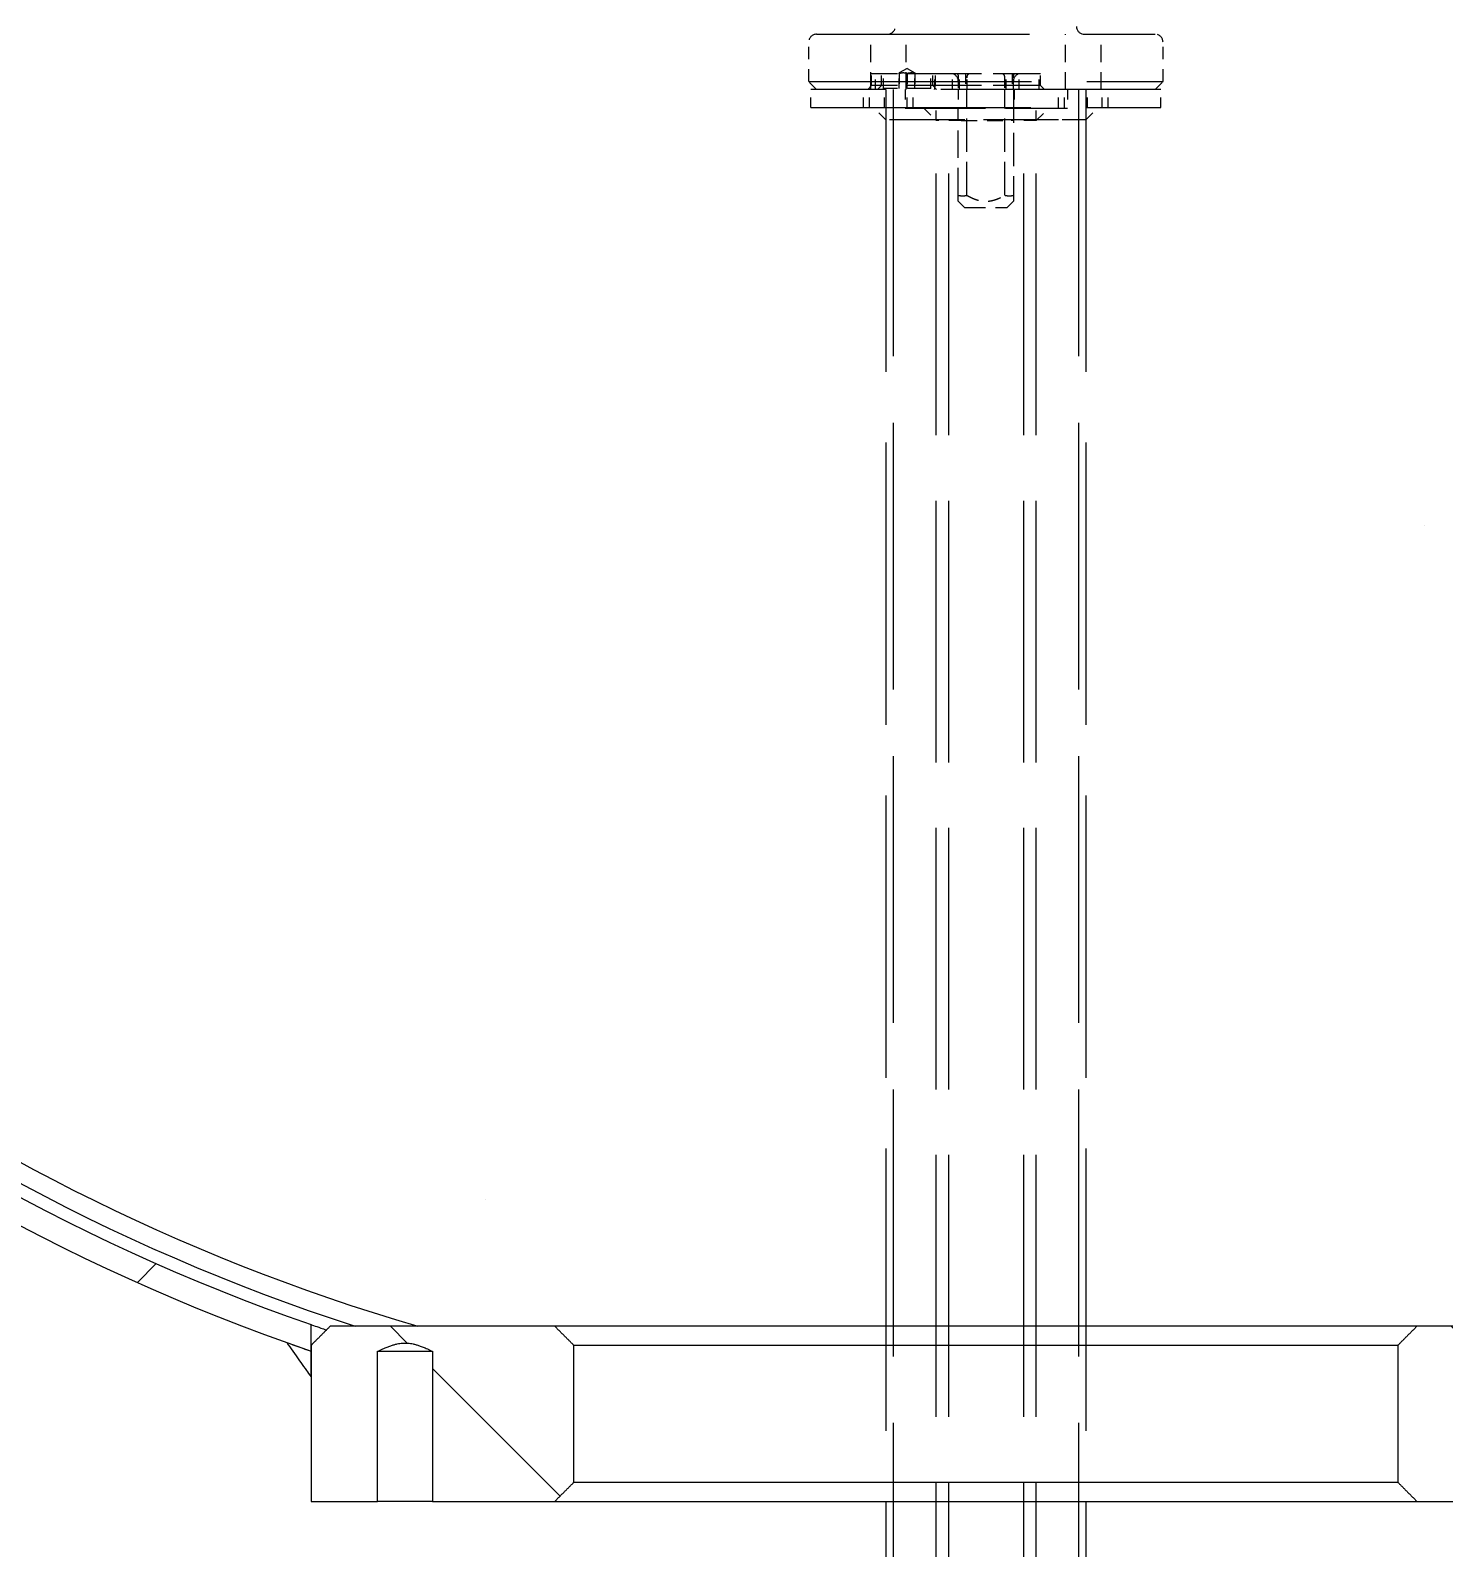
# Model space of a CAD drawing. Header units: inches. Extents: x 19 to 503, y 7 to 322.
# Drawn here: x 240.51 to 254.64, y 201.81 to 216.98 of the extents above; entities that cross this region are included whole.
import ezdxf

# ---------------------------------------------------------------- set-up
doc = ezdxf.new("R2010")
doc.units = ezdxf.units.IN
doc.header["$LTSCALE"] = 15
doc.header["$MEASUREMENT"] = 0
doc.linetypes.add('DASHED', pattern=[0.2067, 0.1654, -0.0413])
for name, color, linetype, lineweight in [('Dimension (ANSI)', 7, 'Continuous', 25), ('Hatch', 7, 'Continuous', 18), ('Hidden', 7, 'DASHED', 18), ('Visible', 7, 'Continuous', 18)]:
    doc.layers.add(name, color=color, linetype=linetype, lineweight=lineweight)
doc.styles.add('MEMCOR Medium', font='arial.ttf')
doc.dimstyles.new('Default (ANSI)', dxfattribs={"dimscale": 15, "dimtxt": 0.15, "dimasz": 0.098425, "dimexe": 0.125, "dimexo": 0.0625, "dimgap": 0.031496, "dimtad": 0, "dimtih": 1, "dimtoh": 1, "dimdec": 4, "dimrnd": 1e-08, "dimzin": 3, "dimdsep": 46, "dimlunit": 5, "dimtxsty": 'MEMCOR Medium', "dimcen": 0.09, "dimdle": 0.393701, "dimclrd": 256, "dimclre": 256, "dimclrt": 256, "dimadec": 0, "dimazin": 1, "dimtfac": 0.8, "dimtofl": 0, "dimtmove": 0, "dimatfit": 3, "dimfxl": 1, "dimfrac": 1, "dimtolj": 1, "dimtzin": 4, "dimlwd": -1, "dimlwe": -1, "dimarcsym": 0})

# ---------------------------------------------------------------- blocks, each defined once
blk = doc.blocks.new('*D29')
at = {"layer": 'Defpoints', "color": 0, "transparency": 16777216}
for p in [(238.898, 269.29), (264.63, 243.558), (229.758, 208.974)]:
    blk.add_point(p, dxfattribs=at)
at = {"layer": 'Dimension (ANSI)', "transparency": 16777216}
for p, q in [((263.967, 244.221), (237.572, 270.616)), ((237.854, 268.246), (225.763, 256.155)), ((205.214, 235.606), (217.305, 247.697)), ((229.095, 209.637), (202.845, 235.888))]:
    blk.add_line(p, q, dxfattribs=at)
for points in [[(237.68, 268.42), (238.028, 268.072), (238.898, 269.29)], [(205.04, 235.78), (205.388, 235.432), (204.17, 234.562)]]:
    blk.add_solid(points, dxfattribs=at)
at = {"layer": 'Dimension (ANSI)', "transparency": 16777216, "char_height": 2.25, "attachment_point": 5, "style": 'MEMCOR Medium'}
for s, insert in [('\\A1; 49{\\H0.8x;\\S1#8;} in', (221.534, 254.24)), ('\\A1;[1247.4 mm]', (221.534, 250.012))]:
    blk.add_mtext(s, dxfattribs=dict(at, insert=insert))

msp = doc.modelspace()

# ---------------------------------------------------------------- hatches: boundary and pattern name
at = {"layer": 'Hatch'}
h = msp.add_hatch(dxfattribs=at)
h.set_pattern_fill('ANSI31', color=256, scale=15, style=0)
edge = h.paths.add_edge_path()
edge.add_spline(control_points=[(270.564343, 223.585927), (270.596338, 223.554712), (270.628225, 223.523387), (270.691854, 223.460443), (270.723596, 223.428825), (270.755229, 223.397098)], knot_values=[-0.682004196, -0.682004196, -0.682004196, -0.682004196, -0.341394752, -0.341394752, 0, 0, 0, 0], degree=3, periodic=0)
edge.add_line((270.755229, 223.397098), (270.815229, 223.397103))
edge.add_ellipse((250.064767, 223.395292), major_axis=(-0.001811, 20.750462), ratio=1, start_angle=270, end_angle=306.6890483)
edge.add_ellipse((250.064767, 223.395292), major_axis=(-12.39927, 16.638503), ratio=1, start_angle=270, end_angle=270.6902994)
edge.add_ellipse((250.064767, 223.395292), major_axis=(-12.598826, 16.487913), ratio=1, start_angle=270, end_angle=285.2313046)
edge.add_ellipse((250.064767, 223.395292), major_axis=(-16.487913, 12.598826), ratio=1, start_angle=270, end_angle=270.6902994)
edge.add_ellipse((250.064767, 223.395292), major_axis=(-16.638503, 12.39927), ratio=1, start_angle=270, end_angle=343.3880966)
edge.add_ellipse((250.064767, 223.395292), major_axis=(-16.638503, -12.39927), ratio=1, start_angle=270, end_angle=270.6902994)
edge.add_ellipse((250.064767, 223.395292), major_axis=(-16.487913, -12.598826), ratio=1, start_angle=270, end_angle=285.2313046)
edge.add_ellipse((250.064767, 223.395292), major_axis=(-12.598826, -16.487913), ratio=1, start_angle=270, end_angle=270.6902994)
edge.add_ellipse((250.064767, 223.395292), major_axis=(-12.39927, -16.638503), ratio=1, start_angle=270, end_angle=343.3880966)
edge.add_ellipse((250.064767, 223.395292), major_axis=(12.39927, -16.638503), ratio=1, start_angle=270, end_angle=270.6902994)
edge.add_ellipse((250.064767, 223.395292), major_axis=(12.598826, -16.487913), ratio=1, start_angle=270, end_angle=285.2313046)
edge.add_ellipse((250.064767, 223.395292), major_axis=(16.487913, -12.598826), ratio=1, start_angle=270, end_angle=270.6902994)
edge.add_ellipse((250.064767, 223.395292), major_axis=(16.638503, -12.39927), ratio=1, start_angle=270, end_angle=287.0057217)
edge.add_ellipse((250.064767, 223.395292), major_axis=(19.537373, -6.990902), ratio=1, start_angle=270, end_angle=270.7141894)
edge.add_line((243.317935, 203.772298), (243.317935, 203.830292))
edge.add_line((243.317935, 203.830292), (243.317935, 204.036852))
edge.add_ellipse((250.064767, 223.395292), major_axis=(-19.35844, 6.746833), ratio=1, start_angle=199.7473487, end_angle=450, ccw=False)
h = msp.add_hatch(dxfattribs=at)
h.set_pattern_fill('ANSI31', color=256, scale=15, angle=90.0002, style=0)
edge = h.paths.add_edge_path()
edge.add_line((243.508027, 204.020292), (243.317935, 203.830292))
edge.add_line((243.317935, 203.830292), (243.317935, 203.772298))
edge.add_line((243.317935, 203.772298), (243.317935, 203.514226))
edge.add_line((243.317935, 203.514226), (243.317935, 202.270292))
edge.add_line((243.317935, 202.270292), (243.982226, 202.270292))
edge.add_line((243.982226, 202.270292), (243.982226, 203.770292))
edge.add_spline(control_points=[(243.982226, 203.770292), (244.257767, 203.902718), (244.533309, 203.770292)], knot_values=[0, 0, 0, 1.461518521, 1.461518521, 1.461518521], weights=[1, 1.666136842, 1], degree=2, periodic=0)
edge.add_line((244.533309, 203.770292), (244.533309, 202.270292))
edge.add_line((244.533309, 202.270292), (245.754724, 202.270292))
edge.add_line((245.754724, 202.270292), (245.944952, 202.460292))
edge.add_line((245.944952, 202.460292), (245.944952, 203.830292))
edge.add_line((245.944952, 203.830292), (245.754724, 204.020292))
edge.add_line((245.754724, 204.020292), (243.508027, 204.020292))
h = msp.add_hatch(dxfattribs=at)
h.set_pattern_fill('ANSI31', color=256, scale=15, angle=90.0002, style=0)
edge = h.paths.add_edge_path()
edge.add_line((256.8116, 203.830292), (256.621508, 204.020292))
edge.add_line((256.621508, 204.020292), (254.374811, 204.020292))
edge.add_line((254.374811, 204.020292), (254.184583, 203.830292))
edge.add_line((254.184583, 203.830292), (254.184583, 202.460292))
edge.add_line((254.184583, 202.460292), (254.374811, 202.270292))
edge.add_line((254.374811, 202.270292), (255.596226, 202.270292))
edge.add_line((255.596226, 202.270292), (255.596226, 203.770292))
edge.add_spline(control_points=[(255.596226, 203.770292), (255.871767, 203.902718), (256.147309, 203.770292)], knot_values=[0, 0, 0, 1.461518521, 1.461518521, 1.461518521], weights=[1, 1.666136842, 1], degree=2, periodic=0)
edge.add_line((256.147309, 203.770292), (256.147309, 202.270292))
edge.add_line((256.147309, 202.270292), (256.8116, 202.270292))
edge.add_line((256.8116, 202.270292), (256.8116, 203.514226))
edge.add_line((256.8116, 203.514226), (256.8116, 203.772298))
edge.add_line((256.8116, 203.772298), (256.8116, 203.830292))
h = msp.add_hatch(dxfattribs=at)
h.set_pattern_fill('ANSI31', color=256, scale=15, angle=-15, style=0)
edge = h.paths.add_edge_path()
edge.add_line((243.317935, 203.514226), (243.317935, 203.772298))
edge.add_ellipse((250.064767, 223.395292), major_axis=(-19.622995, 6.746833), ratio=1, start_angle=89.2858106, end_angle=90, ccw=False)
edge.add_spline(control_points=[(243.073866, 203.857919), (243.094048, 203.829306), (243.114366, 203.800647), (243.155018, 203.743448), (243.180889, 203.707138), (243.276856, 203.572447), (243.277559, 203.571462), (243.317935, 203.514226)], knot_values=[-0.731132773, -0.731132773, -0.731132773, -0.731132773, -0.632702721, -0.632702721, -0.533739389, -0.533739389, 0, 0, 0, 0], degree=3, periodic=0)

# ---------------------------------------------------------------- linework, layer by layer
at = {"layer": 'Hidden', "ltscale": 0.049892}
for p, q in [((248.293267, 216.466158), (248.293267, 216.859859)), ((251.836267, 216.466158), (251.836267, 216.859859))]:
    msp.add_line(p, q, dxfattribs=at)
at = {"layer": 'Hidden', "ltscale": 0.857597}
msp.add_line((248.372008, 216.938599), (251.757527, 216.938599), dxfattribs=at)
at = {"layer": 'Hidden', "ltscale": 0.069889}
for p, q in [((248.913242, 216.387418), (248.913242, 216.938599)), ((249.267573, 216.387418), (249.267573, 216.938599)), ((250.861962, 216.387418), (250.861962, 216.938599)), ((251.216293, 216.387418), (251.216293, 216.938599))]:
    msp.add_line(p, q, dxfattribs=at)
at = {"layer": 'Hidden', "ltscale": 0.112397}
for p, q in [((249.561307, 216.544773), (248.923035, 216.544773)), ((249.561307, 216.426788), (248.923035, 216.426788))]:
    msp.add_line(p, q, dxfattribs=at)
at = {"layer": 'Hidden', "ltscale": 0.014882}
for p, q in [((248.923035, 216.426788), (248.923035, 216.544773)), ((249.561307, 216.426788), (249.561307, 216.544773)), ((250.611027, 216.426788), (250.611027, 216.544773))]:
    msp.add_line(p, q, dxfattribs=at)
at = {"layer": 'Hidden', "ltscale": 0.019881}
for p, q in [((248.962405, 216.387418), (248.962405, 216.544773)), ((249.554679, 216.387418), (249.554679, 216.544773)), ((249.73209, 216.387418), (249.73209, 216.544773)), ((249.801639, 216.387418), (249.801639, 216.544773)), ((249.861206, 216.544773), (249.861206, 216.387418)), ((250.268329, 216.387418), (250.268329, 216.544773)), ((250.327896, 216.544773), (250.327896, 216.387418)), ((250.397445, 216.387418), (250.397445, 216.544773)), ((250.596264, 216.387418), (250.596264, 216.544773))]:
    msp.add_line(p, q, dxfattribs=at)
at = {"layer": 'Hidden', "ltscale": 0.101985}
for p, q in [((249.533271, 216.544292), (249.02146, 216.544292)), ((249.533271, 216.426418), (249.02146, 216.426418))]:
    msp.add_line(p, q, dxfattribs=at)
at = {"layer": 'Hidden', "ltscale": 0.014868}
for p, q in [((249.02146, 216.426418), (249.02146, 216.544292)), ((249.533271, 216.426418), (249.533271, 216.544292))]:
    msp.add_line(p, q, dxfattribs=at)
at = {"layer": 'Hidden', "ltscale": 0.018836}
for p, q in [((249.041145, 216.395166), (249.041145, 216.544292)), ((249.513586, 216.395166), (249.513586, 216.544292))]:
    msp.add_line(p, q, dxfattribs=at)
at = {"layer": 'Hidden', "ltscale": 0.011445}
for q in [(249.198626, 216.551739), (249.356106, 216.551739)]:
    msp.add_line((249.277366, 216.5972), q, dxfattribs=at)
at = {"layer": 'Hidden', "ltscale": 0.005731}
for p, q in [((249.198626, 216.544773), (249.198626, 216.551739)), ((249.356106, 216.551739), (249.356106, 216.544773))]:
    msp.add_line(p, q, dxfattribs=at)
at = {"layer": 'Hidden', "ltscale": 0.018897}
for p, q in [((249.198626, 216.395166), (249.198626, 216.544773)), ((249.198824, 216.544773), (249.198824, 216.395166)), ((249.277168, 216.395166), (249.277168, 216.544773)), ((249.277564, 216.544773), (249.277564, 216.395166)), ((249.355908, 216.395166), (249.355908, 216.544773)), ((249.356106, 216.544773), (249.356106, 216.395166))]:
    msp.add_line(p, q, dxfattribs=at)
at = {"layer": 'Hidden', "ltscale": 0.190173}
for p, q in [((250.611027, 216.544773), (249.561307, 216.544773)), ((250.611027, 216.426788), (249.561307, 216.426788))]:
    msp.add_line(p, q, dxfattribs=at)
at = {"layer": 'Hidden', "ltscale": 0.014768}
for p, q in [((249.789177, 216.504506), (249.789177, 216.387418)), ((249.878424, 216.387418), (249.878424, 216.504506)), ((250.251111, 216.504506), (250.251111, 216.387418)), ((250.340358, 216.387418), (250.340358, 216.504506))]:
    msp.add_line(p, q, dxfattribs=at)
at = {"layer": 'Hidden', "ltscale": 0.897489}
msp.add_line((248.293267, 216.466158), (251.836267, 216.466158), dxfattribs=at)
at = {"layer": 'Hidden', "ltscale": 0.01404}
for p, q in [((248.372008, 216.387418), (248.293267, 216.466158)), ((251.757527, 216.387418), (251.836267, 216.466158))]:
    msp.add_line(p, q, dxfattribs=at)
at = {"layer": 'Hidden', "ltscale": 0.886597}
for p, q in [((251.814767, 216.387418), (248.314767, 216.387418)), ((248.314767, 216.208118), (251.814767, 216.208118))]:
    msp.add_line(p, q, dxfattribs=at)
at = {"layer": 'Hidden', "ltscale": 0.022667}
for p, q in [((248.314767, 216.208118), (248.314767, 216.387418)), ((248.841265, 216.208118), (248.841265, 216.387418)), ((248.90004, 216.208118), (248.90004, 216.387418)), ((249.049767, 216.208118), (249.049767, 216.387418)), ((249.278765, 216.208118), (249.278765, 216.387418)), ((249.33754, 216.208118), (249.33754, 216.387418)), ((250.791995, 216.208118), (250.791995, 216.387418)), ((250.85077, 216.208118), (250.85077, 216.387418)), ((251.079767, 216.208118), (251.079767, 216.387418)), ((251.229495, 216.208118), (251.229495, 216.387418)), ((251.28827, 216.208118), (251.28827, 216.387418)), ((251.814767, 216.208118), (251.814767, 216.387418))]:
    msp.add_line(p, q, dxfattribs=at)
at = {"layer": 'Hidden', "ltscale": 0.00697}
for p, q in [((248.923035, 216.426788), (248.883665, 216.387418)), ((250.611027, 216.426788), (250.650397, 216.387418))]:
    msp.add_line(p, q, dxfattribs=at)
at = {"layer": 'Hidden', "ltscale": 0.006903}
for p, q in [((249.02146, 216.426418), (248.98246, 216.387418)), ((249.533271, 216.426418), (249.572271, 216.387418))]:
    msp.add_line(p, q, dxfattribs=at)
at = {"layer": 'Hidden', "ltscale": 0.094133}
msp.add_line((249.513586, 216.395166), (249.041145, 216.395166), dxfattribs=at)
at = {"layer": 'Hidden', "ltscale": 1.138294}
for p, q in [((249.064767, 216.387418), (249.064767, 202.270292)), ((251.064767, 216.387418), (251.064767, 202.270292))]:
    msp.add_line(p, q, dxfattribs=at)
at = {"layer": 'Hidden', "ltscale": 1.075095}
for p, q in [((249.139467, 216.387418), (249.139467, 196.387418)), ((250.990067, 216.387418), (250.990067, 196.387418))]:
    msp.add_line(p, q, dxfattribs=at)
at = {"layer": 'Hidden', "ltscale": 0.023709}
for p, q in [((249.256677, 216.387418), (249.256677, 216.199918)), ((249.789177, 216.387418), (249.789177, 216.199918)), ((250.349177, 216.387418), (250.349177, 216.199918)), ((250.881677, 216.387418), (250.881677, 216.199918))]:
    msp.add_line(p, q, dxfattribs=at)
at = {"layer": 'Hidden', "ltscale": 0.010219}
msp.add_line((249.551711, 216.387418), (249.561307, 216.426788), dxfattribs=at)
at = {"layer": 'Hidden', "ltscale": 0.134303}
for p, q in [((249.873668, 215.328956), (249.873668, 216.387418)), ((250.255867, 215.328956), (250.255867, 216.387418)), ((250.340358, 216.387418), (250.340358, 215.328956))]:
    msp.add_line(p, q, dxfattribs=at)
at = {"layer": 'Hidden', "ltscale": 0.022347}
for p, q in [((249.064767, 216.083118), (248.939767, 216.208118)), ((249.444177, 216.199918), (249.569177, 216.074918)), ((250.569177, 216.074918), (250.694177, 216.199918)), ((251.064767, 216.083118), (251.189767, 216.208118))]:
    msp.add_line(p, q, dxfattribs=at)
at = {"layer": 'Hidden', "ltscale": 0.015772}
for p, q in [((249.064767, 216.208118), (249.064767, 216.083118)), ((249.569177, 216.074918), (249.569177, 216.199918)), ((250.569177, 216.074918), (250.569177, 216.199918)), ((251.064767, 216.208118), (251.064767, 216.083118))]:
    msp.add_line(p, q, dxfattribs=at)
at = {"layer": 'Hidden', "ltscale": 0.324021}
msp.add_line((249.256677, 216.199918), (250.881677, 216.199918), dxfattribs=at)
at = {"layer": 'Hidden', "ltscale": 1.054964}
for p, q in [((249.569177, 196.574418), (249.569177, 216.199918)), ((249.694177, 196.574418), (249.694177, 216.199918)), ((250.444177, 196.574418), (250.444177, 216.199918)), ((250.569177, 196.574418), (250.569177, 216.199918))]:
    msp.add_line(p, q, dxfattribs=at)
at = {"layer": 'Hidden', "ltscale": 0.110495}
msp.add_line((249.789177, 215.328956), (249.789177, 216.199918), dxfattribs=at)
at = {"layer": 'Hidden', "ltscale": 0.302914}
msp.add_line((250.792849, 216.083118), (249.064767, 216.083118), dxfattribs=at)
at = {"layer": 'Hidden', "ltscale": 0.049765}
for p, q in [((249.819177, 216.074918), (249.569177, 216.074918)), ((250.569177, 216.074918), (250.319177, 216.074918))]:
    msp.add_line(p, q, dxfattribs=at)
at = {"layer": 'Hidden', "ltscale": 0.06339}
msp.add_line((249.819177, 216.074918), (250.319177, 216.074918), dxfattribs=at)
at = {"layer": 'Hidden', "ltscale": 0.095805}
msp.add_line((251.064767, 216.083118), (250.792849, 216.083118), dxfattribs=at)
at = {"layer": 'Hidden', "ltscale": 0.025619}
for p, q in [((249.789177, 215.269182), (249.789177, 215.328956)), ((250.340358, 215.328956), (250.340358, 215.269182))]:
    msp.add_line(p, q, dxfattribs=at)
at = {"layer": 'Hidden', "ltscale": 0.011212}
for p, q in [((249.852169, 215.20619), (249.789177, 215.269182)), ((250.277366, 215.20619), (250.340358, 215.269182))]:
    msp.add_line(p, q, dxfattribs=at)
at = {"layer": 'Hidden', "ltscale": 0.084709}
msp.add_line((249.852169, 215.20619), (250.277366, 215.20619), dxfattribs=at)
at = {"layer": 'Hidden', "ltscale": 0.015605}
for centre, start, end in [((249.080516, 217.01734), 270, 0), ((251.049019, 217.01734), 180, 270), ((248.372008, 216.859859), 90, 180), ((251.757527, 216.859859), 0, 90)]:
    msp.add_arc(centre, 0.07874, start, end, dxfattribs=at)
at = {"layer": 'Hidden', "ltscale": 0.01282}
for centre, start, end in [((249.710437, 216.469068), 0, 74.0379858), ((250.419098, 216.469068), 105.9620142, 180)]:
    msp.add_arc(centre, 0.07874, start, end, dxfattribs=at)
at = {"layer": 'Hidden', "ltscale": 0.011562}
for points in [[(249.277168, 216.544773), (249.237996, 216.557781), (249.198824, 216.544773)], [(249.355908, 216.544773), (249.316736, 216.557781), (249.277564, 216.544773)]]:
    msp.add_rational_spline(points, [1, 1.15325, 1], degree=2, dxfattribs=at)
at = {"layer": 'Hidden', "ltscale": 0.006005}
for points, knots in [([(249.778251, 216.544773), (249.778251, 216.544773), (249.778252, 216.544773), (249.778253, 216.544773), (249.778254, 216.544773), (249.778261, 216.544772), (249.778266, 216.544772), (249.778283, 216.54477), (249.778294, 216.544768), (249.77833, 216.544762), (249.778355, 216.544757), (249.778429, 216.544737), (249.77848, 216.54472), (249.77863, 216.544661), (249.778733, 216.54461), (249.779035, 216.544437), (249.779238, 216.544288), (249.779843, 216.543781), (249.780245, 216.543347), (249.781447, 216.541836), (249.782217, 216.540536), (249.784339, 216.536239), (249.78571, 216.532335), (249.788281, 216.521011), (249.789177, 216.513184), (249.789177, 216.504506)], [-0.00000753854, -0.00000753854, -0.00000753854, -0.00000753854, 0, 0, 0.00001536379, 0.00001536379, 0.00008940017, 0.00008940017, 0.00024590336, 0.00024590336, 0.00058276473, 0.00058276473, 0.00127309091, 0.00127309091, 0.00267256874, 0.00267256874, 0.0055280449, 0.0055280449, 0.01147556071, 0.01147556071, 0.02440533161, 0.02440533161, 0.05127067553, 0.05127067553, 0.08735342137, 0.08735342137, 0.08735342137, 0.08735342137]), ([(249.878424, 216.504506), (249.878424, 216.513183), (249.879736, 216.521011), (249.883646, 216.532334), (249.885767, 216.536238), (249.889151, 216.540536), (249.890395, 216.541836), (249.892369, 216.543347), (249.893033, 216.543781), (249.894041, 216.544288), (249.894383, 216.544437), (249.894891, 216.54461), (249.895063, 216.544661), (249.895317, 216.54472), (249.895403, 216.544737), (249.895529, 216.544757), (249.895571, 216.544762), (249.895631, 216.544768), (249.895651, 216.54477), (249.895679, 216.544772), (249.895688, 216.544772), (249.895699, 216.544773), (249.8957, 216.544773), (249.895703, 216.544773), (249.895703, 216.544773), (249.895704, 216.544773)], [0, 0, 0, 0, 0.0661222024, 0.0661222024, 0.1153570998, 0.1153570998, 0.1390517075, 0.1390517075, 0.1499517221, 0.1499517221, 0.1551855009, 0.1551855009, 0.1577508027, 0.1577508027, 0.1590162133, 0.1590162133, 0.1596334838, 0.1596334838, 0.1599198365, 0.1599198365, 0.1600550387, 0.1600550387, 0.1600826296, 0.1600826296, 0.1600901711, 0.1600901711, 0.1600901711, 0.1600901711]), ([(250.233831, 216.544773), (250.23383, 216.544773), (250.233832, 216.544773), (250.233835, 216.544773), (250.233837, 216.544773), (250.233847, 216.544772), (250.233856, 216.544772), (250.233884, 216.54477), (250.233904, 216.544768), (250.233964, 216.544762), (250.234007, 216.544757), (250.234132, 216.544737), (250.234218, 216.54472), (250.234472, 216.544661), (250.234645, 216.54461), (250.235152, 216.544437), (250.235494, 216.544288), (250.236502, 216.543781), (250.237166, 216.543347), (250.23914, 216.541836), (250.240384, 216.540536), (250.243768, 216.536239), (250.245889, 216.532335), (250.249799, 216.521011), (250.251111, 216.513184), (250.251111, 216.504506)], [-0.00000753854, -0.00000753854, -0.00000753854, -0.00000753854, 0, 0, 0.0000153638, 0.0000153638, 0.00008940018, 0.00008940018, 0.00024590341, 0.00024590341, 0.00058276483, 0.00058276483, 0.00127309114, 0.00127309114, 0.00267256921, 0.00267256921, 0.00552804588, 0.00552804588, 0.01147556273, 0.01147556273, 0.02440533592, 0.02440533592, 0.0512706846, 0.0512706846, 0.08735343682, 0.08735343682, 0.08735343682, 0.08735343682]), ([(250.340358, 216.504506), (250.340358, 216.513183), (250.341254, 216.521011), (250.343825, 216.532334), (250.345196, 216.536238), (250.347318, 216.540536), (250.348088, 216.541836), (250.34929, 216.543347), (250.349692, 216.543781), (250.350297, 216.544288), (250.3505, 216.544437), (250.350802, 216.54461), (250.350905, 216.544661), (250.351055, 216.54472), (250.351106, 216.544737), (250.35118, 216.544757), (250.351205, 216.544762), (250.351241, 216.544768), (250.351253, 216.54477), (250.351269, 216.544772), (250.351275, 216.544772), (250.351281, 216.544773), (250.351282, 216.544773), (250.351283, 216.544773), (250.351283, 216.544773), (250.351284, 216.544773)], [0, 0, 0, 0, 0.0661222024, 0.0661222024, 0.1153570998, 0.1153570998, 0.1390517075, 0.1390517075, 0.1499517221, 0.1499517221, 0.1551855009, 0.1551855009, 0.1577508027, 0.1577508027, 0.1590162133, 0.1590162133, 0.1596334838, 0.1596334838, 0.1599198365, 0.1599198365, 0.1600550387, 0.1600550387, 0.1600826296, 0.1600826296, 0.1600901711, 0.1600901711, 0.1600901711, 0.1600901711])]:
    msp.add_open_spline(points, degree=3, knots=knots, dxfattribs=at)
at = {"layer": 'Hidden', "ltscale": 0.015153}
for points in [[(249.789177, 215.328956), (249.831422, 215.318313), (249.873668, 215.328956)], [(250.255867, 215.328956), (250.298113, 215.318313), (250.340358, 215.328956)]]:
    msp.add_rational_spline(points, [1.08767571983, 1.10535696926, 1.08767571983], degree=2, dxfattribs=at)
at = {"layer": 'Hidden', "ltscale": 0.051339}
msp.add_rational_spline([(249.873668, 215.328956), (250.064767, 215.220062), (250.255867, 215.328956)], [1.09548380286, 1.33308762571, 1.09548380286], degree=2, dxfattribs=at)
at = {"layer": 'Visible'}
for p, q in [((243.317935, 203.772298), (243.317935, 204.036852)), ((245.754724, 204.020292), (243.508027, 204.020292)), ((254.374811, 204.020292), (245.754724, 204.020292)), ((256.621508, 204.020292), (254.374811, 204.020292)), ((243.317935, 203.830292), (243.317935, 202.270292)), ((243.317935, 203.514226), (243.317935, 203.772298)), ((243.982226, 202.270292), (243.982226, 203.770292)), ((243.982226, 203.770292), (244.533309, 203.770292)), ((244.533309, 203.770292), (244.533309, 202.270292)), ((245.944952, 202.460292), (245.944952, 203.830292)), ((245.944952, 203.830292), (254.184583, 203.830292)), ((254.184583, 203.830292), (254.184583, 202.460292)), ((254.184583, 202.460292), (245.944952, 202.460292)), ((243.317935, 202.270292), (243.982226, 202.270292)), ((244.533309, 202.270292), (243.982226, 202.270292)), ((244.533309, 202.270292), (245.754724, 202.270292)), ((245.754724, 202.270292), (254.374811, 202.270292)), ((249.064767, 202.270292), (249.064767, 196.691718)), ((251.064767, 202.270292), (251.064767, 196.691718)), ((254.374811, 202.270292), (255.596226, 202.270292))]:
    msp.add_line(p, q, dxfattribs=at)
for radius, start, end in [(20.750462, 0.005, 251.0258628), (20.500462, 0.5328038, 250.7854552), (20.375462, 0.5328038, 251.9707587), (20.19, 286.335037, 253.664963), (20.750462, 250.3116734, 251.0258628)]:
    msp.add_arc((250.064767, 223.395292), radius, start, end, dxfattribs=at)
for points, knots in [([(243.317935, 204.036852), (243.329029, 204.032986), (243.36984, 204.018689), (243.451517, 203.99081), (243.461342, 203.987461), (243.471687, 203.983946)], [52.611790524, 52.611790524, 52.611790524, 52.611790524, 55.345378945, 55.345378945, 55.696744636, 55.696744636, 55.696744636, 55.696744636]), ([(243.073866, 203.857919), (243.094048, 203.829306), (243.114366, 203.800647), (243.155018, 203.743448), (243.180889, 203.707138), (243.276856, 203.572447), (243.277559, 203.571462), (243.317935, 203.514226)], [-0.7311327732, -0.7311327732, -0.7311327732, -0.7311327732, -0.6327027209, -0.6327027209, -0.5337393893, -0.5337393893, 0, 0, 0, 0])]:
    msp.add_open_spline(points, degree=3, knots=knots, dxfattribs=at)
for points, weights in [([(243.508027, 204.020292), (243.414338, 203.92665), (243.317935, 203.830292)], [1, 1.00010200005, 1]), ([(245.944952, 203.830292), (245.851979, 203.923149), (245.754724, 204.020292)], [1, 1.00025409972, 1]), ([(254.374811, 204.020292), (254.277556, 203.923149), (254.184583, 203.830292)], [1, 1.00025410126, 1]), ([(243.982226, 203.770292), (244.257767, 203.902718), (244.533309, 203.770292)], [1, 1.66613684165, 1]), ([(245.754724, 202.270292), (245.851979, 202.367436), (245.944952, 202.460292)], [1, 1.00025410287, 1]), ([(254.184583, 202.460292), (254.277556, 202.367436), (254.374811, 202.270292)], [1, 1.00025409866, 1])]:
    msp.add_rational_spline(points, weights, degree=2, dxfattribs=at)

# ---------------------------------------------------------------- dimensions: what is measured, and where the dimension line sits
at = {"layer": 'Dimension (ANSI)'}
dim = msp.add_linear_dim(base=(238.89778, 269.289708), p1=(229.758283, 208.974349), p2=(264.629545, 243.557943), angle=45, text=' <> in\\X[1247.4 mm]', dimstyle='Default (ANSI)', override={"dimgap": 0.031496, "dimdec": 4, "dimpost": '', "dimtol": 0, "dimlim": 0, "dimtp": 0, "dimtm": 0, "dimtdec": 2, "dimatfit": 1}, dxfattribs=at)
dim.commit()
dim.dimension.update_dxf_attribs({"geometry": '*D29', "text_midpoint": (221.534066, 251.925993), "dimtype": 160})

doc.saveas('drawing.dxf')
